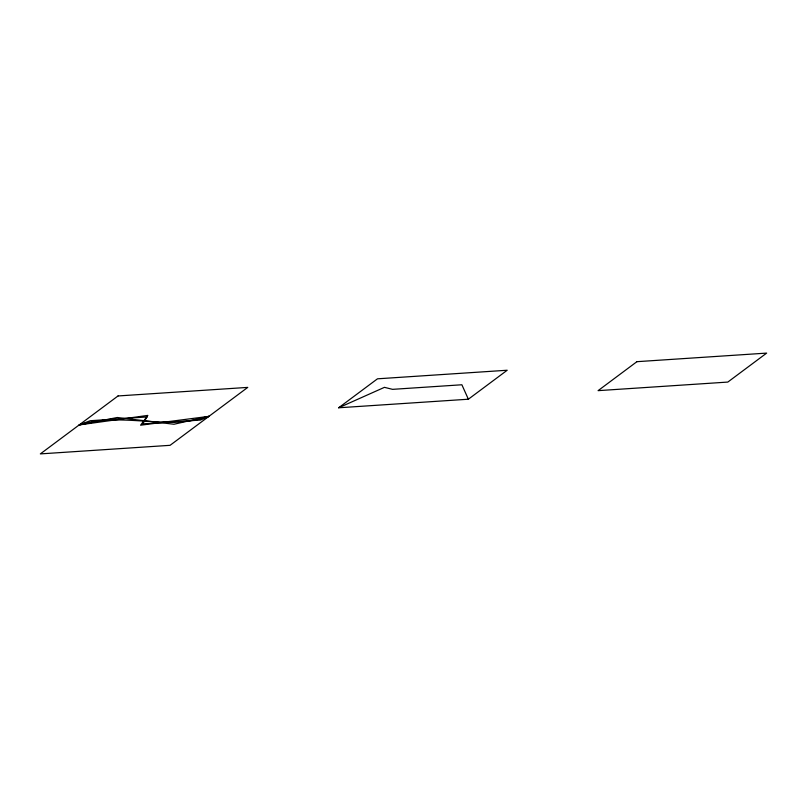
<?xml version="1.0" encoding="UTF-8"?>
<svg xmlns="http://www.w3.org/2000/svg" width="807" height="807" viewBox="0 0 807 807"><rect width="100%" height="100%" fill="white"/><g stroke="black" fill="none" stroke-linecap="round" stroke-linejoin="round"><path stroke-width="1.21" d="M338.637 407.787L377.484 378.816L507.2 370.242L468.363 399.213L338.637 407.787L384.445 387.34L392.565 389.347L461.876 384.768L468.363 399.213M146.975 416.967L142.758 423.877L200.439 420.064L208.912 416.351L140.559 425.218L147.863 415.393L79.187 424.926L90.233 420.719L146.975 416.967M118.034 395.955L40.35 453.897L170.075 445.323L247.759 387.39L118.034 395.955M636.925 361.677L598.088 390.649L727.813 382.074L766.65 353.103L636.925 361.677M208.912 416.351C166.514 430.928 121.776 411.58 79.187 424.926L117.287 417.501L173.969 424.25L208.912 416.351"/></g></svg>
